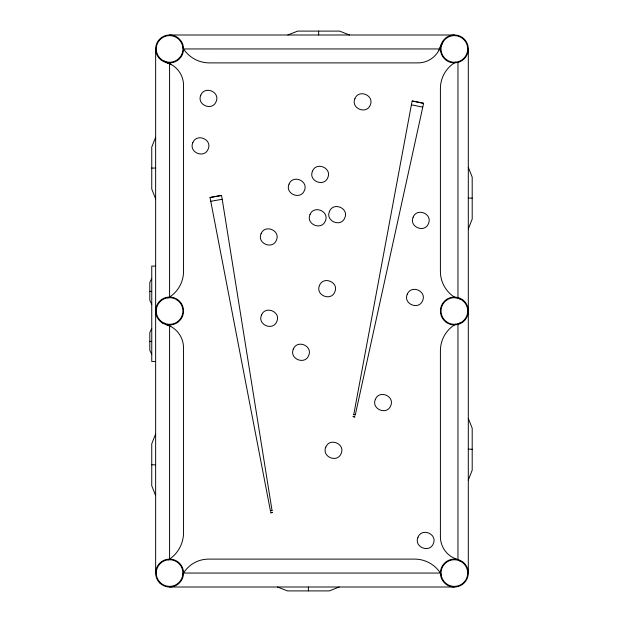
<?xml version="1.0" encoding="UTF-8"?>
<svg xmlns="http://www.w3.org/2000/svg" width="622" height="622" viewBox="0 0 622 622"><rect width="100%" height="100%" fill="white"/><g stroke="black" fill="none" stroke-linecap="round" stroke-linejoin="round"><path stroke-width="0.93" d="M353.724 414.734L411.391 104.807L412.168 100.997L416.421 101.759L423.613 103.322L355.263 415.037M442.141 43.882L440.881 45.328L438.992 50.172M155.64 137.252L151.745 147.111L151.745 189.034L155.64 198.892M155.64 433.977L151.745 443.836L151.745 485.759L155.64 495.617M468.304 228.935L472.199 219.068L472.199 177.153L468.304 167.287M468.304 480.036L472.199 470.178L472.199 428.255L468.304 418.396M151.745 278.353L149.801 282.52L149.801 300.239L151.745 304.407M151.745 328.377L149.801 332.545L149.801 350.264L151.745 354.431M182.775 574.184L183.544 573.056A29.498 29.498 0 0 1 208.611 559.108L414.625 559.108A30.789 30.789 0 0 1 440.407 573.056L441.247 574.782M168.593 559.854L169.588 559.108A32.243 32.243 0 0 0 183.544 532.549L183.544 347.916A24.421 24.421 0 0 0 165.981 324.474L164.535 323.215M455.413 324.194L454.355 324.948A30.851 30.851 0 0 0 440.407 350.761L440.407 536.242A23.698 23.698 0 0 0 457.963 559.582L459.417 560.842M455.421 62.138L454.355 62.892A30.602 30.602 0 0 0 440.407 88.573L440.407 271.441A30.47 30.47 0 0 0 454.355 297.052L456.082 297.891M167.862 297.891L169.588 297.052A30.797 30.797 0 0 0 183.544 271.27L183.544 85.665A23.698 23.698 0 0 0 165.981 62.418L164.535 61.158M461.019 299.454L457.808 298.117L454.355 297.666A13.334 13.334 0 0 0 441.021 311A13.334 13.334 0 0 0 454.355 324.334L457.808 323.883L461.019 322.546M287.83 34.995L297.697 31.1L339.612 31.1L349.478 34.995M339.2 587.005L329.333 590.9L287.418 590.9L277.552 587.005M270.438 510.872L210.034 197.501L217.257 196.14L221.533 195.471L222.209 199.304L272.055 510.592M221.533 195.471L210.034 197.501M210.905 201.279L222.007 199.32M270.523 510.856L272.086 510.584M270.407 510.872L270.85 510.81M457.963 62.418L454.355 62.892A13.948 13.948 0 0 1 441.713 43.05A13.948 13.948 0 0 1 465.046 39.979A13.948 13.948 0 0 1 457.963 62.418L457.963 297.526A13.948 13.948 0 0 1 457.963 324.474L457.963 559.582M457.963 324.474L454.355 324.948A13.948 13.948 0 0 1 440.407 311A13.948 13.948 0 0 1 454.355 297.052L457.963 297.526M169.588 34.995L454.355 34.995M440.881 45.328A23.698 23.698 0 0 1 417.805 62.892L209.389 62.892A30.921 30.921 0 0 1 183.544 48.944A13.948 13.948 0 0 0 162.614 36.861A13.948 13.948 0 0 0 162.614 61.026A13.948 13.948 0 0 0 183.544 48.944L439.552 48.944M151.745 168.072L155.64 168.072M468.304 198.107L472.199 198.107M155.64 266.107L151.745 266.107L151.745 361.46L155.64 361.46M149.801 291.376L151.745 291.376M149.801 341.4L151.745 341.4M468.304 449.216L472.199 449.216M151.745 464.797L155.64 464.797M183.544 573.056L440.407 573.056M169.588 587.005L454.355 587.005M423.613 103.322L412.168 100.997M422.633 107.116L411.391 104.807M354.789 414.928L353.7 414.734M165.981 62.418L170.84 64.315M165.981 324.474L170.809 326.472M182.697 47.218L183.544 48.944M468.304 48.944L468.304 573.056A13.948 13.948 0 0 1 447.381 585.139A13.948 13.948 0 0 1 447.381 560.974A13.948 13.948 0 0 1 468.304 573.056M318.651 31.1L318.651 34.995M308.38 587.005L308.38 590.9M169.588 63.747L169.588 297.052M169.588 325.889L169.588 559.108M155.64 48.944L155.64 573.056M457.808 298.117A13.334 13.334 0 0 1 457.808 323.883M182.922 573.056L182.471 576.508A13.334 13.334 0 0 1 160.165 582.487A13.334 13.334 0 0 1 166.136 560.181L169.588 559.722A13.334 13.334 0 0 1 182.922 573.056M200.782 95.213C196.474 104.924 212.32 111.493 216.145 101.58C220.452 91.862 204.607 85.3 200.782 95.213M192.812 142.71C188.505 152.421 204.358 158.991 208.176 149.078C212.483 139.359 196.638 132.797 192.812 142.71M261.069 233.763C256.762 243.474 272.607 250.044 276.432 240.131C280.74 230.412 264.894 223.85 261.069 233.763M261.481 315.105C257.174 324.816 273.027 331.378 276.844 321.465C281.16 311.754 265.306 305.184 261.481 315.105M289.036 184.135C284.728 193.854 300.582 200.416 304.399 190.503C308.706 180.784 292.861 174.222 289.036 184.135M312.462 171.229C308.154 180.94 324 187.502 327.825 177.589C332.132 167.878 316.279 161.316 312.462 171.229M309.989 214.613C305.682 224.332 321.527 230.894 325.353 220.981C329.66 211.262 313.807 204.7 309.989 214.613M293.327 349.105C289.02 358.824 304.866 365.386 308.691 355.473C312.998 345.762 297.145 339.192 293.327 349.105M329.458 211.472C325.15 221.183 340.996 227.745 344.821 217.832C349.129 208.121 333.283 201.551 329.458 211.472M354.913 98.673C350.598 108.383 366.451 114.946 370.269 105.032C374.584 95.321 358.731 88.759 354.913 98.673M319.483 285.498C315.167 295.209 331.021 301.779 334.838 291.858C339.153 282.147 323.3 275.585 319.483 285.498M325.796 447.117C321.488 456.836 337.334 463.398 341.159 453.485C345.467 443.766 329.613 437.204 325.796 447.117M375.361 399.394C371.046 409.105 386.9 415.667 390.717 405.754C395.032 396.043 379.179 389.473 375.361 399.394M413.132 217.21C408.825 226.921 424.671 233.491 428.496 223.57C432.803 213.859 416.95 207.297 413.132 217.21M407.262 294.276C402.955 303.987 418.808 310.549 422.626 300.636C426.933 290.925 411.088 284.355 407.262 294.276M417.976 537.284C413.669 546.995 429.522 553.557 433.34 543.644C437.647 533.933 421.802 527.363 417.976 537.284M442.81 42.273L441.472 45.492A13.334 13.334 0 0 0 454.355 62.278L457.808 61.819A13.334 13.334 0 0 0 464.937 40.827A13.334 13.334 0 0 0 442.81 42.273M270.772 512.785L272.514 512.474L270.772 512.785M169.588 297.666L166.136 298.117A13.334 13.334 0 0 0 162.925 322.546L166.136 323.883A13.334 13.334 0 0 0 182.814 312.742A13.334 13.334 0 0 0 169.588 297.666M353.109 416.584L354.843 416.942L353.109 416.584M166.136 61.819L162.925 60.489A13.334 13.334 0 0 1 161.471 38.362A13.334 13.334 0 0 1 182.471 45.492L182.922 48.944A13.334 13.334 0 0 1 166.136 61.819M461.019 561.51L457.808 560.181A13.334 13.334 0 0 0 441.021 573.056L441.472 576.508A13.334 13.334 0 0 0 462.473 583.638A13.334 13.334 0 0 0 461.019 561.51M159.722 582.923A13.948 13.948 0 0 0 183.062 576.672A13.948 13.948 0 0 0 165.981 559.582A13.948 13.948 0 0 0 159.722 582.923M162.614 323.082A13.948 13.948 0 0 0 183.544 311A13.948 13.948 0 0 0 162.614 298.918A13.948 13.948 0 0 0 162.614 323.082"/></g></svg>
